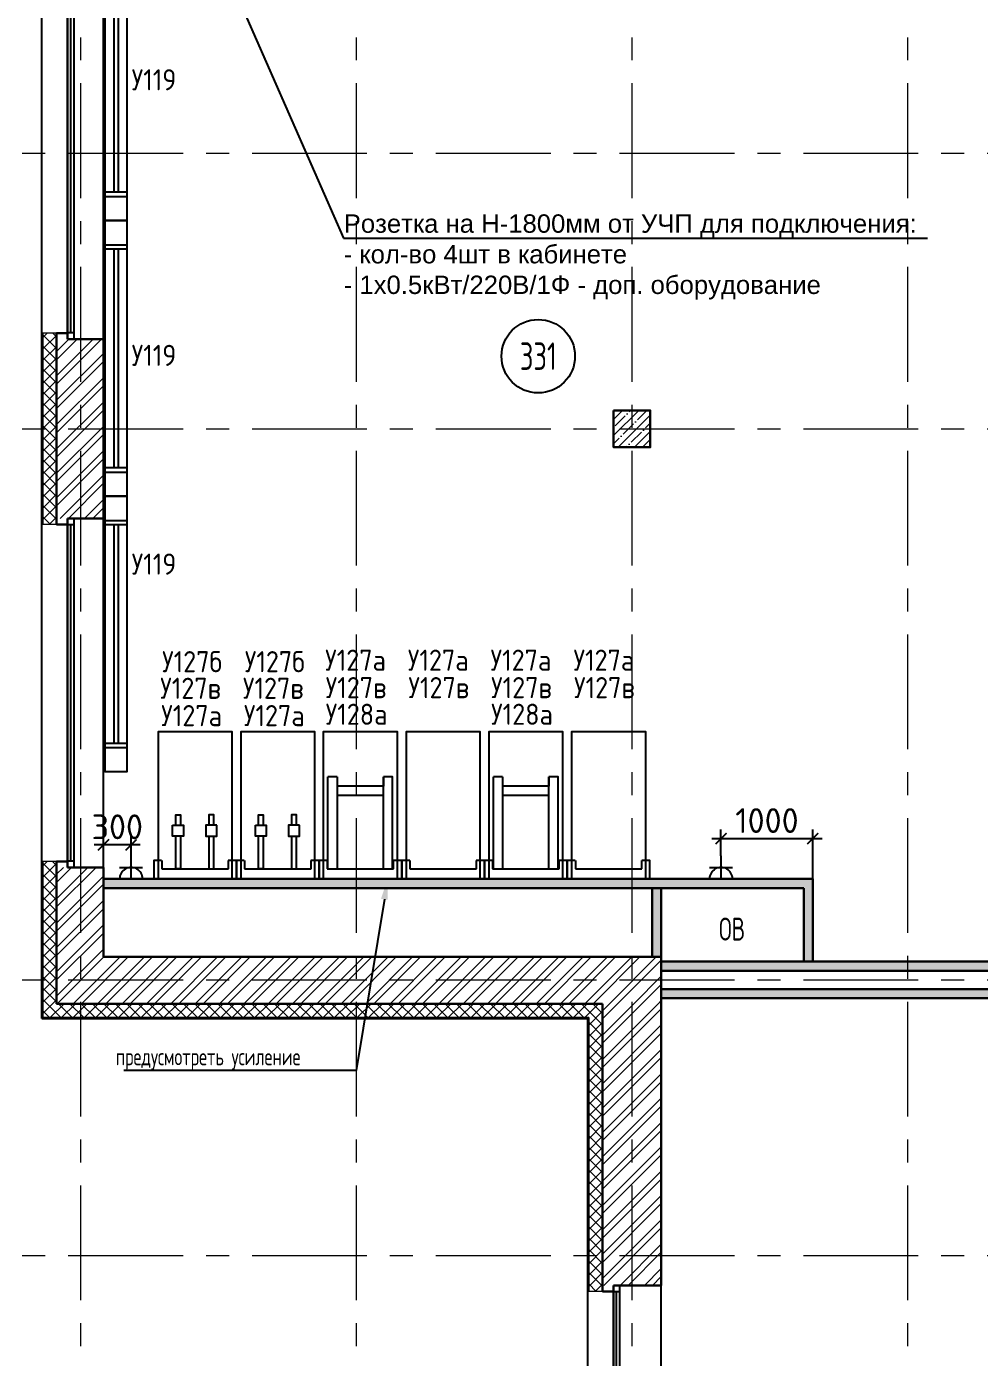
# Model space of a CAD drawing. Header units: millimetres. Extents: x -8417289 to 9420486, y 0 to 166066.
# Drawn here: x 51056 to 61424, y 102492 to 116980 of the extents above; entities that cross this region are included whole.
import ezdxf
from ezdxf import colors
from ezdxf.entities.mleader import LeaderData, LeaderLine
from ezdxf.enums import TextEntityAlignment as Align
from ezdxf.math import Vec2, Vec3

# ---------------------------------------------------------------- set-up
doc = ezdxf.new("R2010")
doc.units = ezdxf.units.MM
doc.header["$MEASUREMENT"] = 0
doc.header["$PDMODE"] = 3
doc.header["$PDSIZE"] = -4
doc.linetypes.add('CENTER', pattern=[2, 1.25, -0.25, 0.25, -0.25])
doc.layers.get('0').update_dxf_attribs({"color": 250, "lineweight": 9})
doc.layers.get('Defpoints').update_dxf_attribs({"color": 6})
for name, color, linetype, lineweight in [('АР_Колонны', 250, 'Continuous', 30), ('АР_Колонны Штрих', 250, 'Continuous', 5), ('АР_Маркер экспликации', 239, 'Continuous', 13), ('АР_Навесной фасад', 147, 'Continuous', 5), ('АР_Номер помещения', 1, 'Continuous', 25), ('АР_Окна', 4, 'Continuous', 0), ('АР_Оси', 195, 'Continuous', 9), ('АР_Перегородки газоблок', 165, 'Continuous', 30), ('АР_Перегородки газоблок_Штрих', 165, 'Continuous', 5), ('АР_Сущ Несущая стена', 216, 'Continuous', 30), ('АР_Утеплитель', 250, 'Continuous', 9), ('АР_Штриховка кирпич', 250, 'Continuous', 9)]:
    doc.layers.add(name, color=color, linetype=linetype, lineweight=lineweight)
for name, color, linetype in [('АР_новое окно', 155, 'Continuous'), ('АР_Отверстия', 251, 'Continuous'), ('ТХ_привязки ЭО', 96, 'Continuous'), ('ТХ_привязки_ЭО', 96, 'Continuous'), ('ТХ_размеры', 240, 'Continuous'), ('ТХ_розетки ЭО', 86, 'Continuous'), ('ТХ_спорт', 40, 'Continuous'), ('ТХ_спорт_поз', 40, 'Continuous')]:
    doc.layers.add(name, color=color, linetype=linetype)
doc.styles.add('GOST 2.304', font='CS_Gost2304.shx')
doc.styles.add('gost_A', font='CS_Gost2304.shx', dxfattribs={"width": 0.71})
doc.styles.add('ICOCPEUR', font='isocpeur.TTF')
doc.styles.add('ISOCPEUR', font='isocpeur.TTF')
doc.styles.add('ISOCPEUR_1', font='isocpeur.TTF', dxfattribs={"width": 0.9, "height": 250})
doc.styles.add('ГОСТ 2.304', font='isocpeur.TTF', dxfattribs={"width": 0.7})
doc.dimstyles.new('R_100', dxfattribs={"dimtxt": 270, "dimasz": 120, "dimexe": 100, "dimexo": 0, "dimgap": 60, "dimtad": 1, "dimdec": 0, "dimrnd": 50, "dimzin": 0, "dimdsep": 46, "dimtxsty": 'ISOCPEUR', "dimblk": 'ARCHTICK', "dimcen": 0, "dimdle": 100, "dimclrd": 256, "dimclre": 256, "dimclrt": 256, "dimadec": 0, "dimazin": 0, "dimtfac": 2, "dimtdec": 0, "dimtofl": 0, "dimtmove": 1, "dimatfit": 3, "dimfxl": 1, "dimtvp": 3, "dimtolj": 1, "dimtzin": 0, "dimarcsym": 0})
pattern_1 = [(45, (-893604.2, 164822.8), (-132.58252, 132.58252), []), (45, (-893515.82, 164822.8), (-132.58252, 132.58252), [])]
pattern_2 = [(50, (0, 0), (215.17805, -18.82564), [22.5, -247.5]), (355, (0, 0), (-41.6254, 225.65764), [18, -198]), (100.45144, (17.93, -1.57), (173.55265, 206.832), [19.12206, -210.34263]), (46.1842, (0, 60), (320.1724, -49.6558), [33.75, -371.25]), (96.63564, (26.68, 55.86), (280.3986, 292.2356), [28.6831, -315.5141]), (351.18416, (0, 60), (280.3986, 292.2356), [27, -297]), (21, (30, 45), (179.07212, -120.78567), [22.5, -247.5]), (326, (30, 45), (72.9946, 217.545), [18, -198]), (71.45144, (44.92, 34.93), (252.0667, 96.75935), [19.12206, -210.34263]), (37.5, (0, 0), (3.647957, 99.868156), [0, -195.6, 0, -201, 0, -198.75]), (7.5, (0, 0), (78.92086, 118.32351), [0, -114.6, 0, -191.1, 0, -75.75]), (327.5, (-66.9, 0), (160.14673, -6.76646), [0, -75, 0, -234, 0, -310.5]), (317.5, (-96.9, 0), (174.95585, 30.0315), [0, -97.5, 0, -155.4, 0, -220.5])]

# ---------------------------------------------------------------- blocks, each defined once
blk = doc.blocks.new('*U159')
at = {"layer": 'АР_новое окно', "lineweight": 20}
for p, q in [((0, 1600), (-70, 1600)), ((0, 0), (-70, 0))]:
    blk.add_line(p, q, dxfattribs=at)
at = {"layer": 'АР_новое окно'}
for p, q in [((-70, 1600), (-70, 0)), ((-70, 0), (-70, 1600)), ((0, 1600), (0, 0)), ((0, 1530), (-70, 1530)), ((-35, 1530), (-35, 70)), ((0, 70), (-70, 70))]:
    blk.add_line(p, q, dxfattribs=at)
blk = doc.blocks.new('*U225')
at = {"layer": 'АР_Номер помещения', "color": 7}
blk.add_circle((1135, -4684), 400, dxfattribs=at)
at = {"color": 7, "style": 'ISOCPEUR', "width": 0.7, "flags": 1}
blk.add_attdef('КАТЕГОРИЯ', (-499, -2092), '', height=250, dxfattribs=at)
at = {"layer": 'АР_Номер помещения', "color": 7, "style": 'ISOCPEUR', "width": 0.7}
blk.add_attdef('НОМЕР_ПОМЕЩЕНИЯ', text='', height=300, dxfattribs=at).set_placement((1135, -4684), align=Align.MIDDLE_CENTER)
blk = doc.blocks.new('*U158')
at = {"layer": 'АР_новое окно', "lineweight": 20}
for p, q in [((0, 3800), (-70, 3800)), ((0, 0), (-70, 0))]:
    blk.add_line(p, q, dxfattribs=at)
at = {"layer": 'АР_новое окно'}
for p, q in [((-70, 3800), (-70, 0)), ((-70, 0), (-70, 3800)), ((0, 3800), (0, 0)), ((0, 3730), (-70, 3730)), ((-35, 3730), (-35, 70)), ((0, 70), (-70, 70))]:
    blk.add_line(p, q, dxfattribs=at)
blk = doc.blocks.new('спорт инвентарь 1')
blk.add_lwpolyline([(-53, 0), (-852, 0), (-852, 1604), (-53, 1604)], close=True)
for points in [[(-805, 111), (-805, 1112)], [(-704, 1112), (-805, 1112)], [(-704, 1112), (-704, 111)], [(-201, 1112), (-201, 1011), (-704, 1011), (-704, 911), (-201, 911)], [(-201, 111), (-201, 1112)], [(-101, 111), (-101, 1112), (-201, 1112)], [(-815, 201), (-900, 201), (-900, 0), (0, 0), (0, 201), (-90, 201)], [(-815, 201), (-815, 111)], [(-90, 111), (-90, 201)], [(-815, 111), (-90, 111)]]:
    blk.add_lwpolyline(points)
blk = doc.blocks.new('бег дорожка')
blk.add_lwpolyline([(-53, 0), (-852, 0), (-852, 1604), (-53, 1604)], close=True)
for points in [[(-818, 201), (-903, 201), (-903, 0), (-3, 0), (-3, 201), (-93, 201)], [(-815, 201), (-815, 111)], [(-90, 111), (-90, 201)], [(-815, 111), (-90, 111)]]:
    blk.add_lwpolyline(points)
blk = doc.blocks.new('У127б')
at = {"ltscale": 250.120383}
for points in [[(190072, -190835), (189718, -190835), (189718, -190781), (190072, -190781)], [(190191, -190781), (190303, -190781), (190303, -190835), (190191, -190835)], [(190072, -191141), (189718, -191141), (189718, -191196), (190072, -191195)], [(190191, -191195), (190303, -191195), (190303, -191141), (190191, -191141)]]:
    blk.add_lwpolyline(points, dxfattribs=at)
for points in [[(190191, -190748), (190191, -190867), (190072, -190867), (190072, -190748)], [(190191, -191228), (190191, -191109), (190072, -191109), (190072, -191228)]]:
    blk.add_lwpolyline(points, close=True, dxfattribs=at)
blk = doc.blocks.new('A$C07331677')
for points in [[(0, 0), (0, 3000), (238, 3000), (238, 0)], [(0, 2688), (0, 2741), (238, 2741), (238, 2688)], [(143, 312), (143, 2688), (90, 2688), (90, 312)], [(0, 265), (0, 312), (238, 312), (238, 265)]]:
    blk.add_lwpolyline(points, close=True)
blk = doc.blocks.new('*U3110')
at = {"color": 0, "linetype": 'ByBlock', "lineweight": -2}
for p, q in [((0, 2.5), (0, -2.5)), ((0, 0), (2.5, 0)), ((2.5, 2.5), (2.5, -2.5)), ((2.5, 0), (5, 0))]:
    blk.add_line(p, q, dxfattribs=at)
blk.add_arc((0, 0), 2.5, 270, 90, dxfattribs=at)
at = {"style": 'GOST 2.304', "width": 0.8, "flags": 1}
blk.add_attdef('MARKA', (-9.86, 4.54), '', height=2.5, dxfattribs=at)
at = {"ltscale": 50, "style": 'gost_A', "width": 0.71}
blk.add_attdef('№GRUP', text='', height=2.5, dxfattribs=at).set_placement((5.14, 6.05), align=Align.MIDDLE_CENTER)
blk = doc.blocks.new('_ArchTick')
at = {"color": 0, "linetype": 'ByBlock', "const_width": 0.15}
blk.add_lwpolyline([(-0.5, -0.5), (0.5, 0.5)], dxfattribs=at)
blk = doc.blocks.new('*D3154')
at = {"layer": 'Defpoints', "color": 0, "linetype": 'ByBlock', "lineweight": 13, "ltscale": 500, "transparency": 16777216}
for p in [(59612, 108140), (58612, 107951), (59612, 107701)]:
    blk.add_point(p, dxfattribs=at)
at = {"layer": 'ТХ_привязки_ЭО', "linetype": 'ByBlock', "lineweight": -2, "ltscale": 500, "transparency": 16777216}
for p, q in [((58612, 107951), (58612, 108240)), ((59612, 107701), (59612, 108240)), ((58512, 108140), (59712, 108140))]:
    blk.add_line(p, q, dxfattribs=at)
at = {"layer": 'ТХ_привязки_ЭО', "linetype": 'ByBlock', "lineweight": -2, "ltscale": 500, "transparency": 16777216, "xscale": 120, "yscale": 120, "zscale": 120, "rotation": 180}
blk.add_blockref('_ArchTick', (58612, 108140), dxfattribs=at)
at = {"layer": 'ТХ_привязки_ЭО', "linetype": 'ByBlock', "lineweight": -2, "ltscale": 500, "transparency": 16777216, "xscale": 120, "yscale": 120, "zscale": 120}
blk.add_blockref('_ArchTick', (59612, 108140), dxfattribs=at)
at = {"layer": 'ТХ_привязки_ЭО', "linetype": 'ByBlock', "lineweight": 13, "ltscale": 500, "transparency": 16777216, "insert": (59112, 108336), "char_height": 270, "attachment_point": 5, "style": 'ISOCPEUR'}
blk.add_mtext('\\A1;1000', dxfattribs=at)
blk = doc.blocks.new('*D3156')
at = {"layer": 'Defpoints', "color": 0, "linetype": 'ByBlock', "lineweight": 13, "ltscale": 500, "transparency": 16777216}
for p in [(51892, 108072), (51892, 107888), (52192, 107888)]:
    blk.add_point(p, dxfattribs=at)
at = {"layer": 'ТХ_привязки_ЭО', "linetype": 'ByBlock', "lineweight": -2, "ltscale": 500, "transparency": 16777216}
for p, q in [((51892, 107888), (51892, 108172)), ((52192, 107888), (52192, 108172)), ((52292, 108072), (51792, 108072))]:
    blk.add_line(p, q, dxfattribs=at)
at = {"layer": 'ТХ_привязки_ЭО', "linetype": 'ByBlock', "lineweight": -2, "ltscale": 500, "transparency": 16777216, "xscale": 120, "yscale": 120, "zscale": 120, "rotation": 180}
blk.add_blockref('_ArchTick', (51892, 108072), dxfattribs=at)
at = {"layer": 'ТХ_привязки_ЭО', "linetype": 'ByBlock', "lineweight": -2, "ltscale": 500, "transparency": 16777216, "xscale": 120, "yscale": 120, "zscale": 120}
blk.add_blockref('_ArchTick', (52192, 108072), dxfattribs=at)
at = {"layer": 'ТХ_привязки_ЭО', "linetype": 'ByBlock', "lineweight": 13, "ltscale": 500, "transparency": 16777216, "insert": (52042, 108268), "char_height": 270, "attachment_point": 5, "style": 'ISOCPEUR'}
blk.add_mtext('\\A1;300', dxfattribs=at)
blk = doc.blocks.new('_None')

msp = doc.modelspace()

# ---------------------------------------------------------------- hatches: boundary and pattern name
at = {"layer": 'АР_Колонны Штрих', "ltscale": 100}
h = msp.add_hatch(dxfattribs=at)
h.set_pattern_fill('ANSI35', color=256, scale=500)
h.set_pattern_definition([(45, (-899609.7, 152672.16), (-88.388348, 88.388348), []), (45, (-899521.31, 152672.16), (-88.388348, 88.388348), [156.25, -31.25, 0, -31.25])])
h.paths.add_polyline_path([(57842.4, 112800.7), (57442.4, 112800.7), (57442.4, 112400.7), (57842.4, 112400.7)])
at = {"layer": 'АР_Перегородки газоблок_Штрих', "ltscale": 100}
h = msp.add_hatch(dxfattribs=at)
h.set_pattern_fill('AR-CONC', color=256, scale=30)
h.set_pattern_definition(pattern_2)
h.paths.add_polyline_path([(57962.3, 106850.7), (57962.3, 106700.7), (57962.3, 106730.7), (57962.3, 106850.7), (57962.3, 106800.7), (59512.3, 106800.7), (59512.3, 107600.7), (57962.3, 107600.7), (57962.3, 106850.7), (57862.3, 106850.7), (57862.3, 107600.7), (51892.4, 107600.7), (51892.4, 107700.7), (59619.5, 107700.7), (59612.3, 106800.7), (63450.1, 106800.7), (63442.4, 107100.7), (63562.4, 107100.7), (63562.4, 106800.7), (69442, 106800.7), (69442.4, 106800.7), (69442.4, 106700.7), (63842.4, 106700.7), (63842.4, 106800.7), (63442.4, 106800.7), (63442.4, 106700.7), (57962.3, 106700.7), (57962.3, 106850.7), (57962.3, 106850.7), (57962.3, 106730.7), (57962.3, 106850.7)])
h = msp.add_hatch(dxfattribs=at)
h.set_pattern_fill('AR-CONC', color=256, scale=30)
h.set_pattern_definition(pattern_2)
h.paths.add_polyline_path([(63442.4, 106500.7), (60642.4, 106500.7), (60642.4, 106400.7), (63442.4, 106400.7)])
h.paths.add_polyline_path([(60642.4, 106500.7), (57962.3, 106500.7), (57962.3, 106400.7), (60642.4, 106400.7)])
h.paths.add_polyline_path([(66642.4, 106500.7), (63842.4, 106500.7), (63842.4, 106400.7), (66642.4, 106400.7)])
h.paths.add_polyline_path([(69442.4, 106500.7), (66642.4, 106500.7), (66642.4, 106400.7), (69442.4, 106400.7)])
at = {"layer": 'АР_Утеплитель', "ltscale": 100}
h = msp.add_hatch(dxfattribs=at)
h.set_pattern_fill('ANSI37', color=256, scale=700)
h.set_pattern_definition([(45, (-924657.575, 147452.83), (-61.871843, 61.871843), []), (135, (-924657.575, 147452.83), (-61.871843, -61.871843), [])])
h.paths.add_polyline_path([(51382.6, 113640.7), (51382.4, 111560.7), (51232.4, 111560.7), (51232.6, 113640.7)])
h = msp.add_hatch(dxfattribs=at)
h.set_pattern_fill('ANSI37', color=256, scale=700)
h.set_pattern_definition([(45, (-918717.7, 139102.54), (-61.871843, 61.871843), []), (135, (-918717.7, 139102.54), (-61.871843, -61.871843), [])])
h.paths.add_polyline_path([(57322.3, 106340.7), (57322.3, 103210.4), (57172.3, 103210.4), (57172.3, 106190.7), (51232.4, 106190.7), (51232.4, 107890.7), (51382.4, 107890.7), (51382.4, 106340.7)])
at = {"layer": 'АР_Штриховка кирпич', "ltscale": 100}
h = msp.add_hatch(dxfattribs=at)
h.set_pattern_fill('ANSI32', color=256, scale=500)
h.set_pattern_definition([(45, (-893604.2, 167862.8), (-132.58252, 132.58252), []), (45, (-893515.82, 167862.8), (-132.58252, 132.58252), [])])
h.paths.add_polyline_path([(51892.4, 113575.7), (51382.4, 113575.7), (51382.4, 111625.7), (51892.4, 111625.7)])
h = msp.add_hatch(dxfattribs=at)
h.set_pattern_fill('ANSI32', color=256, scale=500)
h.set_pattern_definition(pattern_1)
h.paths.add_polyline_path([(51892.4, 107825.7), (51382.4, 107825.7), (51382.4, 106340.7), (57322.3, 106340.7), (57322.4, 106340.7), (57962.4, 106340.7), (57962.3, 106850.7), (51892.4, 106850.7)])
h = msp.add_hatch(dxfattribs=at)
h.set_pattern_fill('ANSI32', color=256, scale=500)
h.set_pattern_definition(pattern_1)
h.paths.add_polyline_path([(57962.4, 106342.5), (57322.4, 106342.5), (57322.3, 103275.4), (57962.3, 103275.4)])

# ---------------------------------------------------------------- linework, layer by layer
at = {"layer": 'АР_Колонны', "ltscale": 100}
msp.add_lwpolyline([(57442.4, 112800.7), (57842.4, 112800.7), (57842.4, 112400.7), (57442.4, 112400.7)], close=True, dxfattribs=at)
at = {"layer": 'АР_Навесной фасад', "color": 18, "ltscale": 100, "true_color": 0x000000}
for points in [[(51382.7, 113640.7), (51222.4, 113640.7)], [(51382.7, 111560.7), (51222.4, 111560.7)], [(51382.7, 107890.7), (51222.4, 107890.7)], [(57322.3, 103210.4), (57162.3, 103210.4)]]:
    msp.add_lwpolyline(points, dxfattribs=at)
at = {"layer": 'АР_новое окно', "ltscale": 100}
for p, q in [((51222.4, 106180.7), (51222.4, 119020.7)), ((51232.4, 111560.7), (51232.4, 113640.7)), ((51232.4, 106190.7), (51232.4, 107890.7)), ((51222.4, 106180.7), (57162.3, 106180.7)), ((51232.4, 106190.7), (57172.3, 106190.7)), ((57172.3, 103210.4), (57172.3, 106190.7))]:
    msp.add_line(p, q, dxfattribs=at)
at = {"layer": 'АР_новое окно'}
for p, q in [((51892.4, 113575.7), (51892.4, 117375.7)), ((51892.4, 107825.7), (51892.4, 111625.7)), ((57162.3, 81885.7), (57162.3, 106180.7)), ((57962.3, 101675.4), (57962.3, 103275.4))]:
    msp.add_line(p, q, dxfattribs=at)
at = {"layer": 'АР_Окна', "lineweight": 15, "ltscale": 100}
msp.add_line((51892.4, 116525.7), (51892.4, 117835.7), dxfattribs=at)
at = {"layer": 'АР_Оси', "linetype": 'CENTER', "ltscale": 1000}
for p, q in [((51642.4, 134363.2), (51642.4, 78630.8)), ((54642.4, 134363.2), (54642.4, 78630.8)), ((57642.4, 134363.2), (57642.4, 78630.8)), ((60642.4, 134363.2), (60642.4, 78630.8)), ((45508.7, 115600.7), (128687.1, 115600.7)), ((45508.7, 112600.7), (128687.1, 112600.7)), ((45508.7, 106600.7), (128687.1, 106600.7)), ((45508.7, 103600.7), (128687.1, 103600.7))]:
    msp.add_line(p, q, dxfattribs=at)
at = {"layer": 'АР_Перегородки газоблок', "ltscale": 100}
for p, q in [((59612.3, 107700.7), (51892.4, 107700.7)), ((59612.3, 106800.7), (59612.3, 107700.7)), ((59512.3, 107600.7), (51892.4, 107600.7)), ((57862.3, 107600.7), (57862.3, 106850.7)), ((57962.3, 107600.7), (57962.3, 106850.7)), ((59512.3, 106800.7), (59512.3, 107600.7))]:
    msp.add_line(p, q, dxfattribs=at)
for points in [[(57962.3, 106800.7), (69842.4, 106800.7)], [(57962.3, 106700.7), (63442.4, 106700.7)], [(57962.3, 106500.7), (63442.4, 106500.7)], [(57962.3, 106400.7), (69442.4, 106400.7)]]:
    msp.add_lwpolyline(points, dxfattribs=at)
at = {"layer": 'АР_Сущ Несущая стена', "lineweight": 15, "ltscale": 100}
for p, q in [((51501.3, 113575.7), (51501.3, 117375.7)), ((51501.3, 107825.7), (51501.3, 111625.7))]:
    msp.add_line(p, q, dxfattribs=at)
at = {"layer": 'АР_Сущ Несущая стена', "ltscale": 100}
for p, q in [((51382.4, 111560.7), (51382.4, 113640.7)), ((51501.3, 113640.7), (51382.4, 113640.7)), ((51501.3, 113575.7), (51501.3, 113640.7)), ((51501.3, 113575.7), (51892.4, 113575.7)), ((51892.4, 111625.7), (51892.4, 113575.7)), ((51501.3, 111560.7), (51382.4, 111560.7)), ((51501.3, 111625.7), (51892.4, 111625.7)), ((51501.3, 111560.7), (51501.3, 111625.7)), ((51382.4, 106340.7), (51382.4, 107890.7)), ((51501.3, 107890.7), (51382.4, 107890.7)), ((51501.3, 107825.7), (51501.3, 107890.7)), ((51501.3, 107825.7), (51892.4, 107825.7)), ((51892.4, 106850.7), (51892.4, 107825.7)), ((51892.4, 106850.7), (57962.3, 106850.7)), ((57962.3, 103275.4), (57962.3, 106850.7)), ((51382.4, 106340.7), (57322.3, 106340.7)), ((57322.3, 103370.7), (57322.3, 106340.7)), ((57322.3, 103684.7), (57322.3, 103210.4)), ((57441.2, 103210.4), (57322.3, 103210.4)), ((57441.2, 103275.4), (57962.3, 103275.4)), ((57441.2, 103210.4), (57441.2, 103275.4))]:
    msp.add_line(p, q, dxfattribs=at)
at = {"layer": 'АР_Сущ Несущая стена', "color": 4, "lineweight": 15, "ltscale": 100}
msp.add_line((57441.2, 101675.4), (57441.2, 103275.4), dxfattribs=at)

# ---------------------------------------------------------------- block references
at = {"layer": 'АР_Маркер экспликации'}
ref = msp.add_blockref('*U225', (55488.2, 118075.4), dxfattribs=at)
ref.add_attrib('НОМЕР_ПОМЕЩЕНИЯ', '331', dxfattribs={"layer": 'АР_Номер помещения', "color": 7, "height": 300, "style": 'ISOCPEUR', "width": 0.7}).set_placement((56623.4, 113391.9), align=Align.MIDDLE_CENTER)
at = {"layer": 'АР_новое окно', "xscale": -1, "rotation": 180}
for name, p in [('*U158', (51571.3, 117375.7)), ('*U158', (51571.3, 111625.7)), ('*U159', (57511.2, 103275.4))]:
    msp.add_blockref(name, p, dxfattribs=at)
at = {"layer": 'ТХ_розетки ЭО', "linetype": 'ByBlock', "ltscale": 50, "xscale": 50, "yscale": 50, "zscale": 50, "rotation": 89.99999999999999}
for p in [(52192.4, 107700.7), (58612.3, 107700.7)]:
    msp.add_blockref('*U3110', p, dxfattribs=at)
at = {"layer": 'ТХ_спорт', "ltscale": 250.120383}
for name, p, rotation in [('A$C07331677', (52146.6, 117868.3), 180), ('A$C07331677', (52146.6, 114868.3), 180), ('A$C07331677', (52146.6, 111868.3), 180), ('У127б', (-138103.4, -81906), 90.00000000000001), ('У127б', (-137203.4, -81906.1), 90.00000000000001)]:
    msp.add_blockref(name, p, dxfattribs=dict(at, rotation=rotation))
for name, p in [('бег дорожка', (53342.2, 107700.7)), ('бег дорожка', (54242.2, 107700.6)), ('спорт инвентарь 1', (55139.6, 107700.6)), ('бег дорожка', (56042.3, 107700.6)), ('спорт инвентарь 1', (56939.6, 107700.6)), ('бег дорожка', (57842.3, 107700.6))]:
    msp.add_blockref(name, p, dxfattribs=at)

# ---------------------------------------------------------------- texts
at = {"layer": 'АР_Отверстия', "ltscale": 100, "insert": (58732.4, 107154.5), "char_height": 250, "attachment_point": 5, "line_spacing_factor": 0.7, "style": 'ICOCPEUR'}
msp.add_mtext('\\A1;{\\W0.7;ОВ}', dxfattribs=at)
at = {"layer": 'ТХ_спорт_поз', "style": 'ISOCPEUR_1', "width": 0.9}
for s, p in [('У119', (52198.8, 116286)), ('У119', (52198.8, 113286)), ('У119', (52198.8, 111013.5)), ('У127б', (52530, 109950.9)), ('У127б', (53430, 109950.9)), ('У127а', (54304.2, 109967.1)), ('У127а', (55204.2, 109967.1)), ('У127а', (56104.2, 109967.1)), ('У127а', (57006.9, 109967.1)), ('У127в', (52509.4, 109661.2)), ('У127в', (53409.4, 109661.2)), ('У127в', (54310.2, 109668.3)), ('У127в', (55210.2, 109668.3)), ('У127в', (56110.2, 109668.3)), ('У127в', (57012.8, 109668.3)), ('У127а', (52520.2, 109363.7)), ('У127а', (53420.2, 109363.7)), ('У128а', (54310.2, 109378.4)), ('У128а', (56110.2, 109378.4))]:
    msp.add_text(s, height=230, dxfattribs=at).set_placement(p)

# ---------------------------------------------------------------- dimensions: what is measured, and where the dimension line sits
at = {"layer": 'ТХ_привязки_ЭО', "linetype": 'ByBlock', "lineweight": 13, "ltscale": 500}
dim = msp.add_linear_dim(base=(51892.4, 108072.5), p1=(52192.4, 107888.2), p2=(51892.4, 107888.2), dimstyle='R_100', override={"dimpost": '\\X'}, dxfattribs=at)
dim.commit()
dim.dimension.update_dxf_attribs({"geometry": '*D3156', "text_midpoint": (52042.4, 108072.5), "dimtype": 160})
dim = msp.add_linear_dim(base=(59612.3, 108140.5), p1=(58612.3, 107950.7), p2=(59612.3, 107700.7), dimstyle='R_100', override={"dimpost": '\\X'}, dxfattribs=at)
dim.commit()
dim.dimension.update_dxf_attribs({"geometry": '*D3154', "text_midpoint": (59112.3, 108335.5)})

# ---------------------------------------------------------------- leaders
at = {"layer": 'ТХ_привязки ЭО'}
ml = msp.add_multileader_mtext('Standard', dxfattribs=at)
ml.set_content('\\A1;{\\fArial|b0|i0|c204|p34;Розетка на \\fArial|b0|i0|c0|p34;H-1800\\fArial|b0|i0|c204|p34;мм\\fArial|b0|i0|c0|p34; \\fArial|b0|i0|c204|p34;от\\fArial|b0|i0|c0|p34; \\fArial|b0|i0|c204|p34;УЧП для подключения:\\P- кол-во\\fArial|b0|i0|c0|p34; 4\\fArial|b0|i0|c204|p34;шт в кабинете\\P- \\fArial|b0|i0|c0|p34;1\\fArial|b0|i0|c204|p34;х0.5кВт/220В/1Ф - доп. оборудование}', color=256, style='ISOCPEUR')
ml.set_leader_properties()
ml.set_arrow_properties(name='NONE')
ml.build(insert=Vec2(0, 0))
ml.multileader.update_dxf_attribs({"text_left_attachment_type": 6, "text_right_attachment_type": 6, "dogleg_length": 0.36})
ctx = ml.context
ctx.base_point, ctx.char_height, ctx.plane_origin = Vec3(54504.5, 114677, 0), 200, Vec3(50267.8, 136488.5, 0)
ctx.left_attachment, ctx.right_attachment = 6, 6
notes = []
notes.append((ctx, [(0, (1, 1, 0), (54504.1, 114677, 0), (1, 0), 0.36, [(1, [(52892.4, 118350.7, 0)], 0, [])])]))
ctx.mtext.insert, ctx.mtext.width, ctx.mtext.flow_direction = Vec3(54506.5, 114935.8, 0), 6881.547, 5
at = {"layer": 'ТХ_размеры'}
ml = msp.add_multileader_mtext('Standard', dxfattribs=at)
ml.set_content('\\pxsm1,qc;{\\C256;предусмотреть усиление}', color=7, style='ГОСТ 2.304')
ml.set_leader_properties(color=256, lineweight=25)
ml.build(insert=Vec2(0, 0))
ml.multileader.update_dxf_attribs({"text_left_attachment_type": 6, "text_right_attachment_type": 6, "dogleg_length": 150, "arrow_head_size": 225, "scale": 75})
ctx = ml.context
ctx.base_point, ctx.scale, ctx.char_height, ctx.arrow_head_size, ctx.landing_gap_size, ctx.plane_origin = Vec3(52171.1, 105615.7), 75, 187.5, 225, 150, Vec3(77989.5, 92915)
ctx.left_attachment, ctx.right_attachment, ctx.text_align_type = 6, 6, 1
notes.append((ctx, [(1, (1, 1, 0), (54642.4, 105615.7), (-1, 0), 150, [(1, [(54985.5, 107700.7)], 0, [])])]))
ctx.mtext.insert, ctx.mtext.width, ctx.mtext.defined_height, ctx.mtext.alignment, ctx.mtext.line_spacing_factor, ctx.mtext.flow_direction = Vec3(53030.6, 105859.4), 2623.525, 2263.3, 2, 0.8, 5
for ctx, leaders in notes:
    for number, flags, end, landing, length, lines in leaders:
        leader = LeaderData()
        leader.index, (leader.has_last_leader_line, leader.has_dogleg_vector, leader.attachment_direction) = number, flags
        leader.last_leader_point, leader.dogleg_vector, leader.dogleg_length = Vec3(end), Vec3(landing), length
        for number, points, colour, breaks in lines:
            line = LeaderLine()
            line.index, line.vertices, line.color, line.breaks = number, Vec3.list(points), colors.encode_raw_color(colour), breaks
            leader.lines.append(line)
        ctx.leaders.append(leader)

doc.saveas('drawing.dxf')
